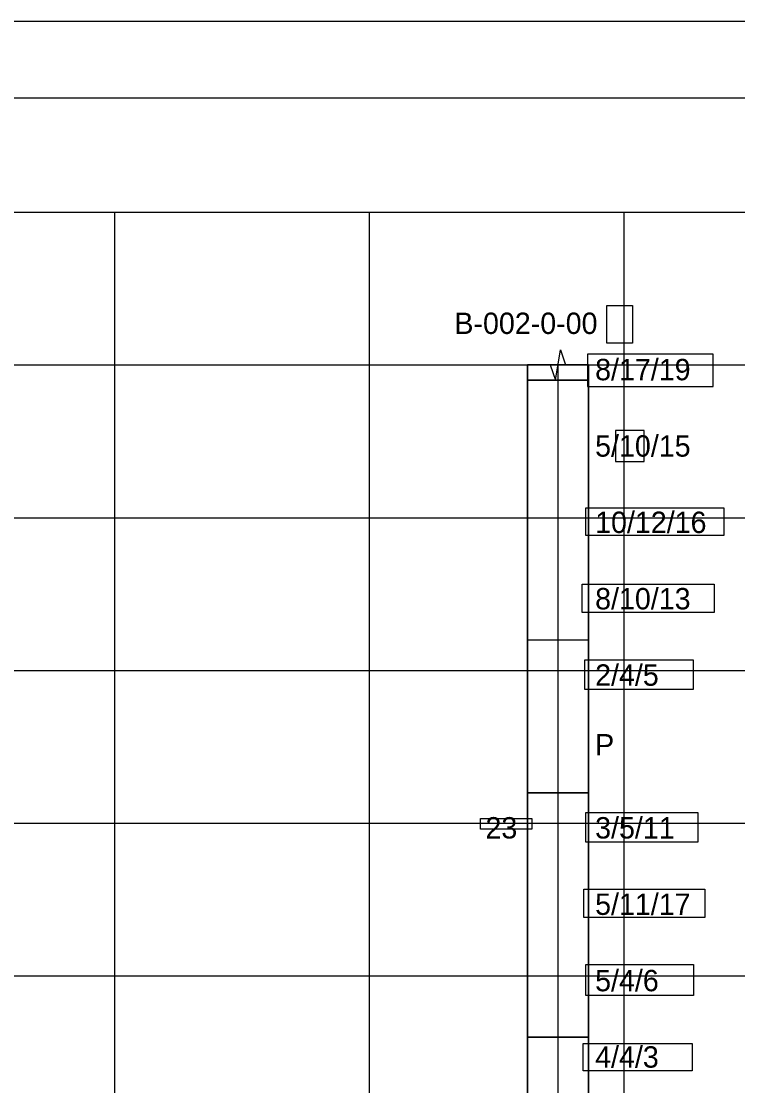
# Model space of a CAD drawing. Extents: x 2193738 to 2194889, y 666766 to 667426.
# Drawn here: x 2194618.6 to 2194759.2, y 667216.8 to 667425.8 of the extents above; entities that cross this region are included whole.
import ezdxf

# ---------------------------------------------------------------- set-up
doc = ezdxf.new("R2010")
doc.units = 0
for name, color, linetype in [('GT_Historic_Soil_Boring', 7, 'Continuous'), ('GT_Historic_Soil_Layers', 7, 'Continuous'), ('GT_Historic_Text', 7, 'Continuous'), ('GT_Project_Text', 7, 'Continuous'), ('SH_Border', 7, 'Continuous'), ('SH_Cut_Line', 7, 'Continuous'), ('SH_Data', 7, 'Continuous'), ('SH_Major_Grid_Line', 7, 'Continuous')]:
    doc.layers.add(name, color=color, linetype=linetype)

msp = doc.modelspace()

# ---------------------------------------------------------------- linework, layer by layer
at = {"layer": 'GT_Historic_Soil_Boring'}
for p, q in [((2194717.95, 667358.31), (2194717.95, 667340.31)), ((2194723.95, 667358.31), (2194723.95, 667340.31)), ((2194729.95, 667358.31), (2194729.95, 667340.31)), ((2194717.95, 667355.31), (2194729.95, 667355.31)), ((2194717.95, 667340.31), (2194717.95, 667073.92)), ((2194723.95, 667340.31), (2194723.95, 667073.92)), ((2194729.95, 667340.31), (2194729.95, 667073.92)), ((2194717.95, 667304.31), (2194729.95, 667304.31)), ((2194717.95, 667274.31), (2194729.95, 667274.31)), ((2194717.95, 667226.31), (2194729.95, 667226.31))]:
    msp.add_line(p, q, dxfattribs=at)
msp.add_lwpolyline([(2194714.95, 667358.31), (2194722.45, 667358.31), (2194723.45, 667355.31), (2194724.45, 667361.31), (2194725.45, 667358.31), (2194731.07, 667358.31)], dxfattribs=at)
at = {"layer": 'GT_Historic_Soil_Layers'}
msp.add_line((2194717.95, 667358.31), (2194717.95, 667340.31), dxfattribs=at)
for points in [[(2194717.95, 667358.31), (2194729.95, 667358.31), (2194729.95, 667073.92), (2194717.95, 667073.92)], [(2194717.95, 667358.31), (2194717.95, 667355.31), (2194729.95, 667355.31), (2194729.95, 667358.31)]]:
    msp.add_lwpolyline(points, close=True, dxfattribs=at)
for points in [[(2194717.95, 667355.31), (2194717.95, 667274.31), (2194729.95, 667274.31), (2194729.95, 667355.31), (2194717.95, 667355.31)], [(2194717.95, 667274.31), (2194717.95, 667226.31), (2194729.95, 667226.31), (2194729.95, 667274.31), (2194717.95, 667274.31)], [(2194717.95, 667226.31), (2194717.95, 667079.92), (2194729.95, 667079.92), (2194729.95, 667226.31), (2194717.95, 667226.31)]]:
    msp.add_lwpolyline(points, dxfattribs=at)
at = {"layer": 'GT_Historic_Text'}
msp.add_lwpolyline([(2194738.56, 667362.6), (2194733.56, 667362.6), (2194733.56, 667370.01), (2194738.56, 667370.01)], close=True, dxfattribs=at)
at = {"layer": 'GT_Project_Text'}
for points in [[(2194754.41, 667360.42), (2194729.72, 667360.42), (2194729.72, 667354.07), (2194754.41, 667354.07)], [(2194740.89, 667345.46), (2194735.26, 667345.46), (2194735.26, 667339.33), (2194740.89, 667339.33)], [(2194729.4, 667330.26), (2194756.53, 667330.26), (2194756.53, 667324.82), (2194729.4, 667324.82)], [(2194754.64, 667309.72), (2194728.71, 667309.72), (2194728.71, 667315.26), (2194754.64, 667315.26)], [(2194750.49, 667294.57), (2194729.22, 667294.57), (2194729.22, 667300.41), (2194750.49, 667300.41)], [(2194708.74, 667269.26), (2194718.84, 667269.26), (2194718.84, 667267.14), (2194708.74, 667267.14)], [(2194751.39, 667264.61), (2194729.4, 667264.61), (2194729.4, 667270.45), (2194751.39, 667270.45)], [(2194752.78, 667249.81), (2194729.01, 667249.81), (2194729.01, 667255.34), (2194752.78, 667255.34)], [(2194750.58, 667234.5), (2194729.4, 667234.5), (2194729.4, 667240.54), (2194750.58, 667240.54)], [(2194750.31, 667219.65), (2194728.91, 667219.65), (2194728.91, 667225.04), (2194750.31, 667225.04)]]:
    msp.add_lwpolyline(points, close=True, dxfattribs=at)
at = {"layer": 'SH_Border'}
msp.add_line((2193929.45, 667410.81), (2194874.45, 667410.81), dxfattribs=at)
at = {"layer": 'SH_Cut_Line'}
msp.add_lwpolyline([(2193869.45, 666765.81), (2193869.45, 667425.81), (2194889.45, 667425.81), (2194889.45, 666765.81), (2193869.45, 666765.81)], dxfattribs=at)
at = {"layer": 'SH_Data'}
msp.add_line((2193936.95, 667388.31), (2194836.95, 667388.31), dxfattribs=at)
at = {"layer": 'SH_Major_Grid_Line'}
for p, q in [((2194636.95, 666788.31), (2194636.95, 667388.31)), ((2194686.95, 666788.31), (2194686.95, 667388.31)), ((2194736.95, 666788.31), (2194736.95, 667388.31)), ((2193936.95, 667358.31), (2194836.95, 667358.31)), ((2193936.95, 667328.31), (2194836.95, 667328.31)), ((2193936.95, 667298.31), (2194836.95, 667298.31)), ((2193936.95, 667268.31), (2194836.95, 667268.31)), ((2193936.95, 667238.31), (2194836.95, 667238.31))]:
    msp.add_line(p, q, dxfattribs=at)

# ---------------------------------------------------------------- texts
at = {"layer": 'GT_Historic_Text'}
for s, p in [('B-002-0-00', (2194703.62, 667364.4)), ('8/17/19', (2194731.25, 667355.31)), ('5/10/15', (2194731.25, 667340.31)), ('10/12/16', (2194731.25, 667325.31)), ('8/10/13', (2194731.25, 667310.31)), ('2/4/5', (2194731.25, 667295.31)), ('P', (2194731.25, 667281.62)), ('23', (2194709.72, 667265.31)), ('3/5/11', (2194731.25, 667265.31)), ('5/11/17', (2194731.25, 667250.31)), ('5/4/6', (2194731.25, 667235.31)), ('4/4/3', (2194731.25, 667220.31))]:
    msp.add_text(s, height=4.2, dxfattribs=at).set_placement(p)

doc.saveas('drawing.dxf')
